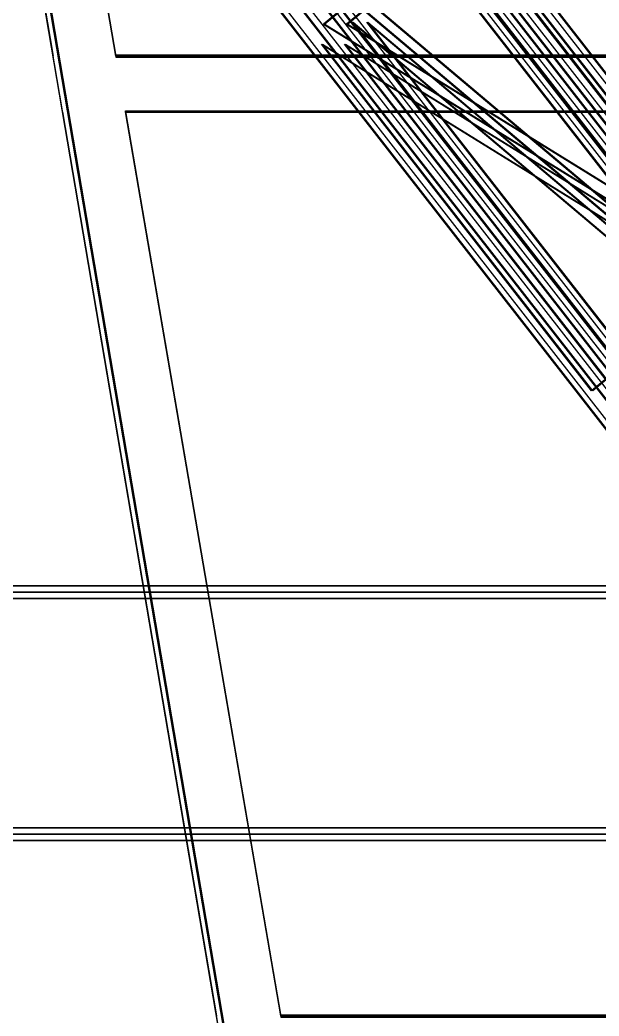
# Model space of a CAD drawing. Header units: millimetres. Extents: x -48000 to 1060615, y -2000 to 333000.
# Drawn here: x 16191 to 18010, y 65048 to 68178 of the extents above; entities that cross this region are included whole.
import ezdxf

# ---------------------------------------------------------------- set-up
doc = ezdxf.new("R2010")
doc.units = ezdxf.units.MM
doc.layers.add('D-STR-STRC', color=7, linetype='Continuous', lineweight=25)

msp = doc.modelspace()

# ---------------------------------------------------------------- linework, layer by layer
at = {"layer": 'D-STR-STRC'}
for points in [[(19367.67, 66200.26), (18882.73, 65799.74), (7969.6, 79799.74), (8454.54, 80200.26)], [(19371.46, 66200.26), (18886.52, 65799.74), (7973.39, 79799.74), (8458.33, 80200.26)], [(19439.74, 66200.26), (18954.8, 65799.74), (8041.67, 79799.74), (8526.61, 80200.26)], [(19443.53, 66200.26), (18958.59, 65799.74), (8045.46, 79799.74), (8530.4, 80200.26)], [(19297.36, 66131.42), (18979.12, 65868.58), (8065.98, 79868.58), (8384.23, 80131.42)], [(19301.15, 66131.42), (18982.91, 65868.58), (8069.78, 79868.58), (8388.02, 80131.42)], [(19343.35, 66131.42), (19025.11, 65868.58), (8111.98, 79868.58), (8430.22, 80131.42)], [(19347.15, 66131.42), (19028.9, 65868.58), (8115.77, 79868.58), (8434.02, 80131.42)], [(19597.24, 64963.92), (16823.58, 64963.92), (14256.25, 80041.45), (16729.92, 80041.45)], [(19597.24, 64961.24), (16823.58, 64961.24), (14256.25, 80038.76), (16729.92, 80038.76)], [(16823.58, 64958.25), (19597.24, 64958.25), (16729.92, 80035.77), (14256.25, 80035.77)], [(16839.35, 64963.92), (16839.35, 64963.92), (14272.02, 80041.45), (14272.02, 80041.45)], [(16295.24, 68064.09), (16295.24, 68064.09), (15811.52, 70904.9), (15811.52, 70904.9)], [(16311.01, 68066.78), (16311.01, 68066.78), (15827.29, 70907.58), (15827.29, 70907.58)], [(16492.63, 68063.8), (18809.88, 68063.8), (18273.64, 70905.19), (16004.69, 70905.19)], [(16492.63, 68060.81), (18809.88, 68060.81), (18273.64, 70902.2), (16004.69, 70902.2)], [(18809.83, 68066.78), (16492.58, 68066.78), (16004.74, 70907.58), (18273.7, 70907.58)], [(18809.83, 68064.09), (16492.58, 68064.09), (16004.74, 70904.9), (18273.7, 70904.9)], [(18383.86, 67398.45), (17535.23, 68487.12), (17145, 68164.81)], [(18387.65, 67398.45), (17539.02, 68487.12), (17148.79, 68164.81)], [(18455.93, 67398.45), (17607.3, 68487.12), (17217.07, 68164.81)], [(18459.72, 67398.45), (17611.09, 68487.12), (17220.86, 68164.81)], [(18313.54, 67329.6), (17464.92, 68418.28), (17241.39, 68233.66)], [(18317.34, 67329.6), (17468.71, 68418.28), (17245.18, 68233.66)], [(18359.54, 67329.6), (17510.91, 68418.28), (17287.38, 68233.66)], [(18363.33, 67329.6), (17514.7, 68418.28), (17291.17, 68233.66)], [(18306.81, 67266.34), (18083.28, 67081.72), (17234.65, 68170.4)], [(18310.6, 67266.34), (18087.07, 67081.72), (17238.44, 68170.4)], [(18352.8, 67266.34), (18129.27, 67081.72), (17280.64, 68170.4)], [(18356.59, 67266.34), (18133.06, 67081.72), (17284.43, 68170.4)], [(18377.12, 67335.19), (17986.89, 67012.88), (17138.26, 68101.55)], [(18380.91, 67335.19), (17990.68, 67012.88), (17142.05, 68101.55)], [(18449.19, 67335.19), (18058.96, 67012.88), (17210.33, 68101.55)], [(18452.98, 67335.19), (18062.75, 67012.88), (17214.12, 68101.55)], [(16808.7, 65048.59), (16808.7, 65048.59), (16324.99, 67889.39), (16324.99, 67889.39)], [(16824.48, 65051.28), (16824.48, 65051.28), (16340.76, 67892.08), (16340.76, 67892.08)], [(17010.46, 65048.3), (19378.98, 65048.3), (18842.74, 67889.69), (16522.53, 67889.69)], [(17010.46, 65045.31), (19378.98, 65045.31), (18842.74, 67886.7), (16522.53, 67886.7)], [(19378.93, 65051.28), (17010.41, 65051.28), (16522.58, 67892.08), (18842.8, 67892.08)], [(19378.93, 65048.59), (17010.41, 65048.59), (16522.58, 67889.39), (18842.8, 67889.39)], [(-19163.13, 66400), (-19163.13, 65600), (19163.13, 65600), (19163.13, 66400)], [(19163.13, 66400), (19163.13, 65600), (-19163.13, 65600), (-19163.13, 66400)], [(15996.78, 66360), (15996.78, 65640), (19063.13, 65640), (19063.13, 66360)], [(19063.13, 66360), (19063.13, 65640), (15996.78, 65640), (15996.78, 66360)]]:
    msp.add_lwpolyline(points, close=True, dxfattribs=at)
for points in [[(19352.52, 66187.75), (8439.39, 80187.75)], [(19367.67, 66200.26), (8454.54, 80200.26)], [(19428.38, 66187.75), (8515.25, 80187.75)], [(19443.53, 66200.26), (8530.4, 80200.26)], [(19282.21, 66118.91), (8369.08, 80118.91)], [(19297.36, 66131.42), (8384.23, 80131.42)], [(19331.99, 66118.91), (8418.86, 80118.91)], [(19347.15, 66131.42), (8434.02, 80131.42)], [(16823.58, 64961.24), (14256.25, 80038.76)], [(16823.58, 64961.24), (14256.25, 80038.76)], [(16843.58, 64961.24), (14276.25, 80038.76)], [(18979.12, 65868.58), (8065.98, 79868.58)], [(18994.27, 65881.09), (8081.14, 79881.09)], [(19028.9, 65868.58), (8115.77, 79868.58)], [(19044.06, 65881.09), (8130.92, 79881.09)], [(18882.73, 65799.74), (7969.6, 79799.74)], [(18897.88, 65812.25), (7984.75, 79812.25)], [(18958.59, 65799.74), (8045.46, 79799.74)], [(18973.74, 65812.25), (8060.61, 79812.25)], [(-19163.13, 66400), (19163.13, 66400)], [(19163.13, 66400), (-19163.13, 66400)], [(-19163.13, 66380), (19163.13, 66380)], [(19163.13, 66380), (-19163.13, 66380)], [(-19163.13, 65620), (19163.13, 65620)], [(19163.13, 65620), (-19163.13, 65620)], [(-19163.13, 65600), (19163.13, 65600)], [(19163.13, 65600), (-19163.13, 65600)]]:
    msp.add_lwpolyline(points, dxfattribs=at)

doc.saveas('drawing.dxf')
